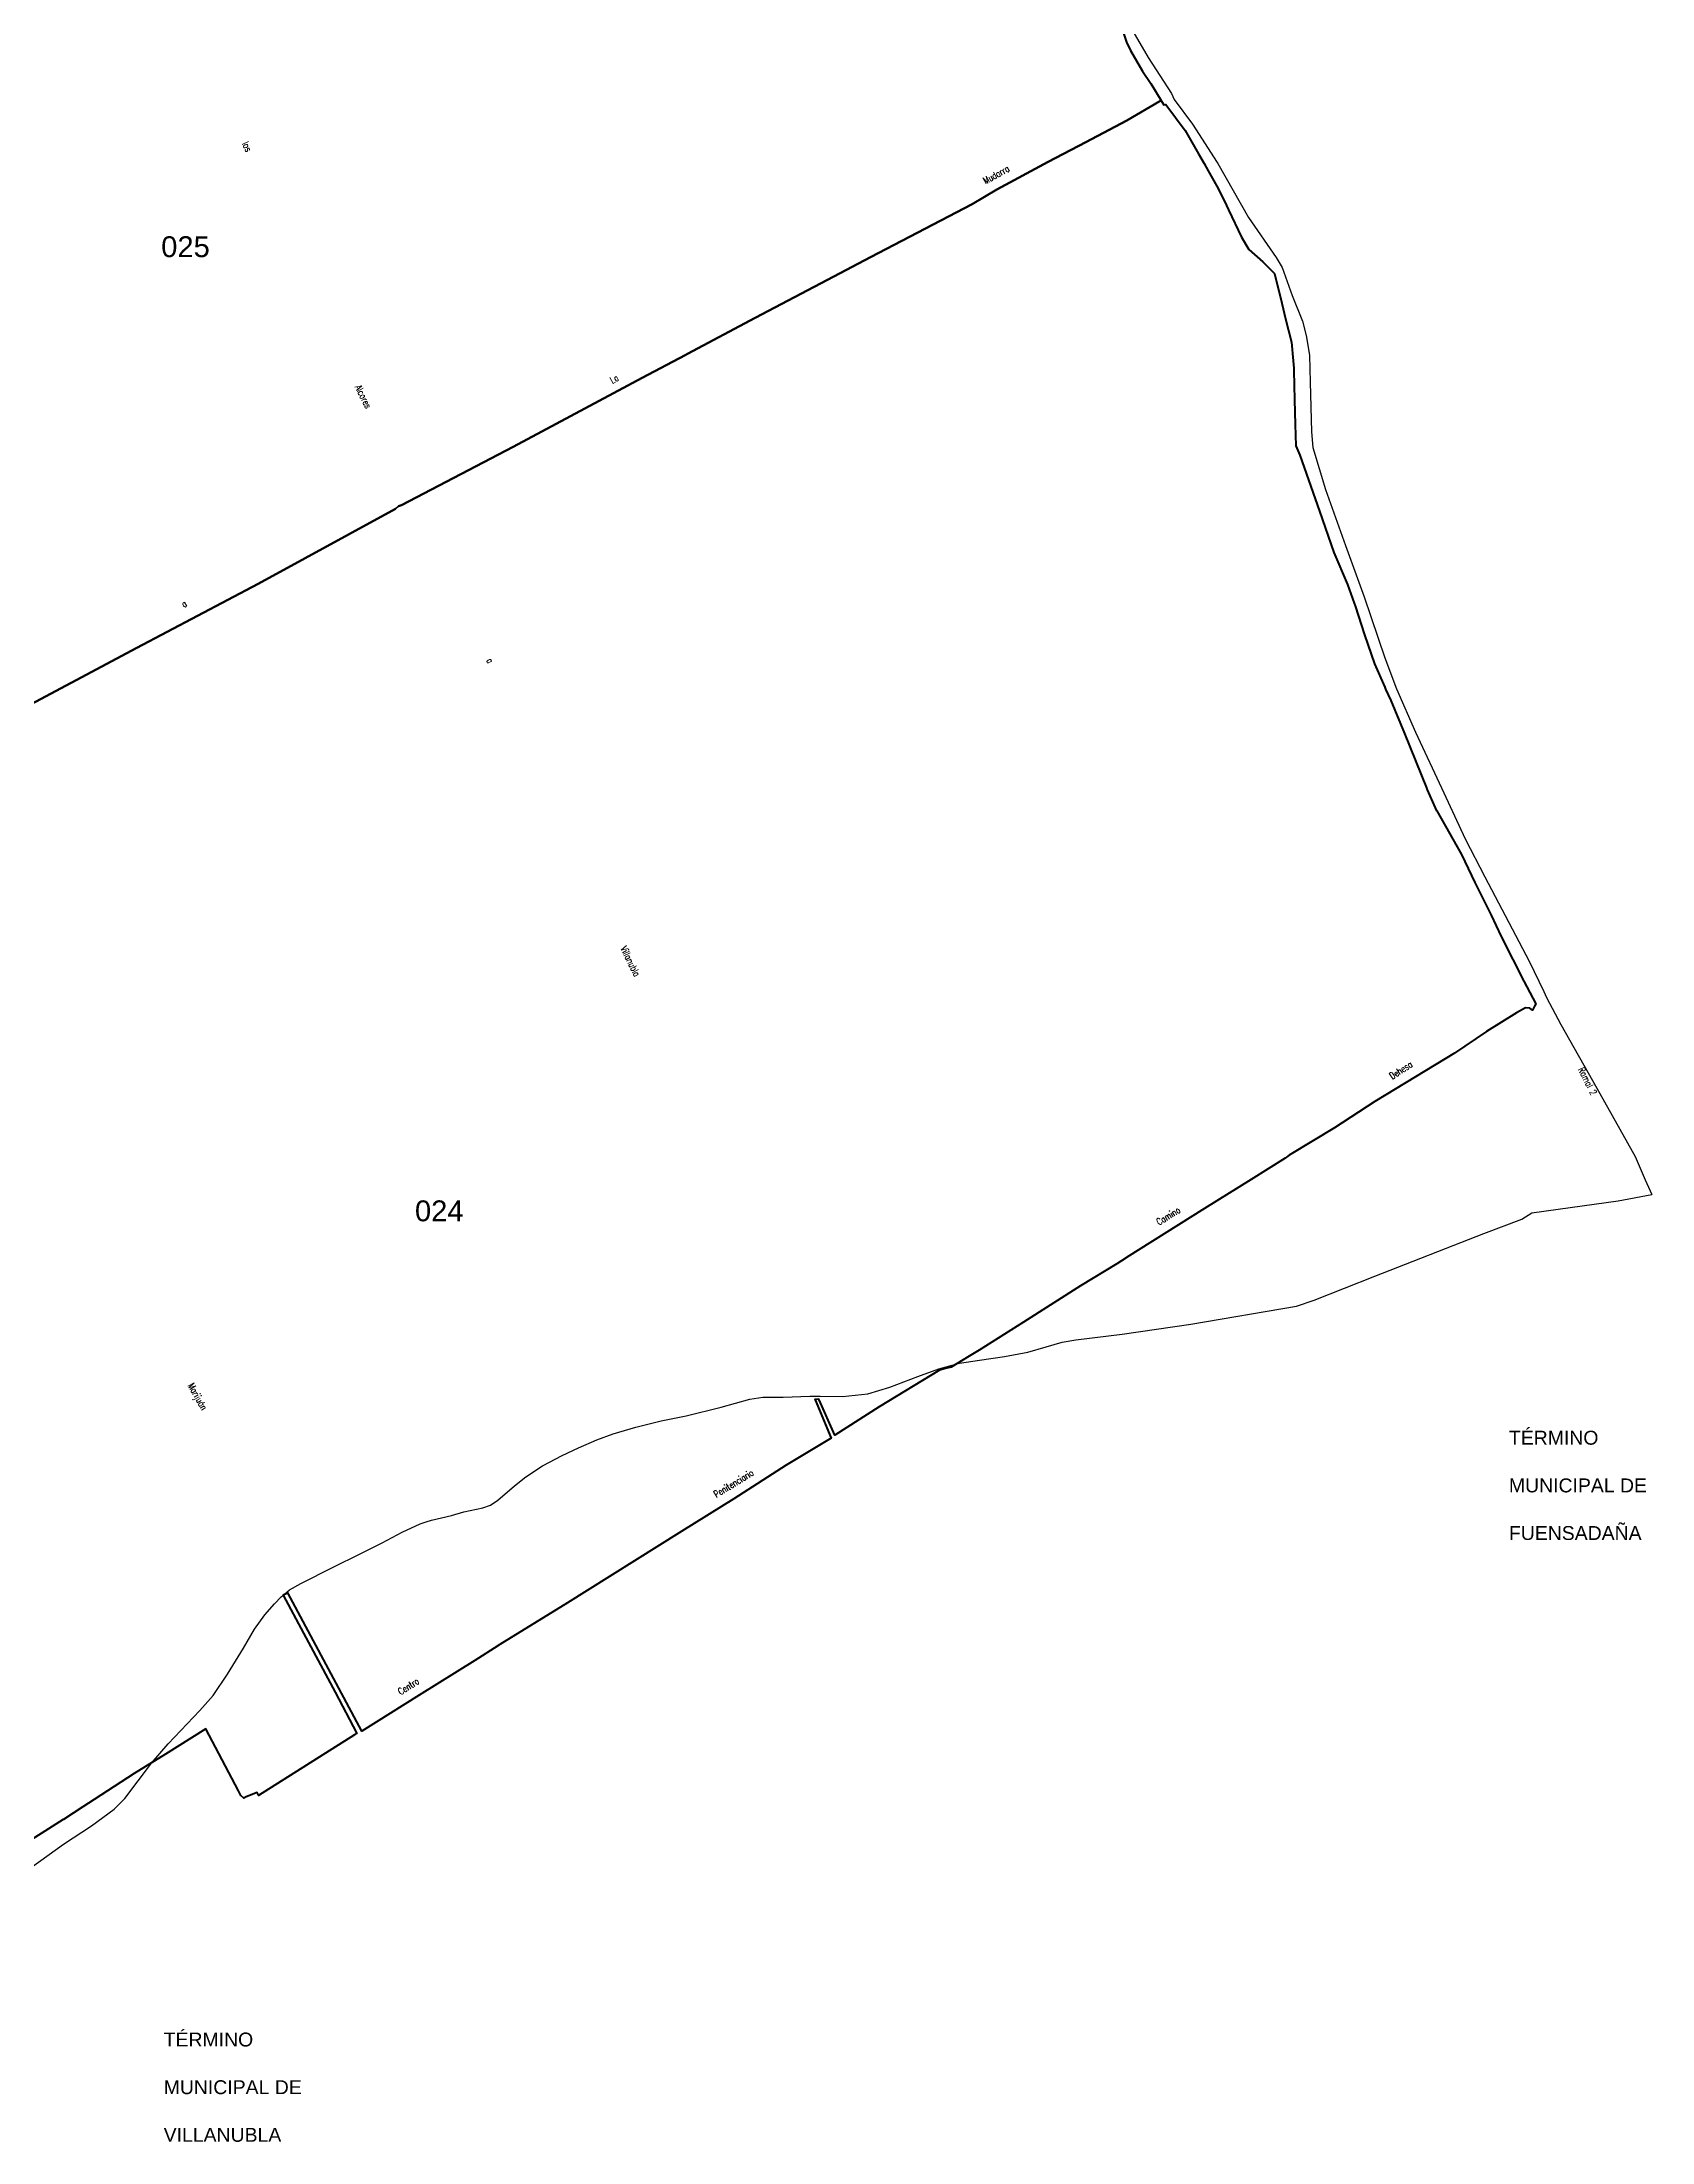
# Model space of a CAD drawing. Header units: metres. Extents: x 339638 to 364279, y 4598373 to 4630956.
# Drawn here: x 346903 to 349220, y 4620855 to 4623876 of the extents above; entities that cross this region are included whole.
import ezdxf
from ezdxf.enums import TextEntityAlignment as Align

# ---------------------------------------------------------------- set-up
doc = ezdxf.new("R2010")
doc.units = ezdxf.units.M
for name, color, linetype, lineweight in [('caminos', 1, 'Continuous', 0), ('poligonos_rusticos', 42, 'Continuous', 40), ('termino', 6, 'Continuous', 25), ('terminos_txt', 7, 'Continuous', 0)]:
    doc.layers.add(name, color=color, linetype=linetype, lineweight=lineweight)
doc.layers.add('poligonos_rustico_txt', color=7, linetype='Continuous')
doc.styles.add('Arial', font='arial.ttf')
doc.styles.add('caminos', font='simplex.shx', dxfattribs={"width": 0.75})
doc.styles.add('resto', font='arial.ttf')

msp = doc.modelspace()

# ---------------------------------------------------------------- linework, layer by layer
at = {"layer": 'poligonos_rusticos'}
for points in [[(348459.4, 4623889.3), (348463.8, 4623876.2), (348469.3, 4623864.4), (348486.8, 4623834.7), (348498.4, 4623817), (348513.5, 4623792.5), (348511.6, 4623791.4), (348464.3, 4623763.6), (348405.1, 4623732.3), (348351, 4623704.1), (348276.8, 4623664.3), (348241.3, 4623643), (348095.2, 4623566.7), (348042.6, 4623539.2), (347929.1, 4623479.8), (347831.7, 4623427.9), (347828.2, 4623426.1), (347766.7, 4623393.3), (347580.9, 4623294.3), (347420.1, 4623210.3), (347416, 4623208.5), (347411.3, 4623205), (347213.8, 4623097.2), (347039.2, 4623005), (346850.3, 4622904.1)], [(346850.3, 4622904.1), (347039.2, 4623005), (347213.8, 4623097.2), (347411.3, 4623205), (347416, 4623208.5), (347420.1, 4623210.3), (347580.9, 4623294.3), (347766.7, 4623393.3), (347828.2, 4623426.1), (347831.7, 4623427.9), (347929.1, 4623479.8), (348042.6, 4623539.2), (348095.2, 4623566.7), (348241.3, 4623643), (348276.8, 4623664.3), (348351, 4623704.1), (348405.1, 4623732.3), (348464.3, 4623763.6), (348511.6, 4623791.4), (348513.5, 4623792.5), (348514, 4623791.6), (348514, 4623791.6), (348517.3, 4623786), (348520.2, 4623786.4), (348520.3, 4623786.5), (348547.8, 4623749.2), (348567.3, 4623715.4), (348575.6, 4623701.7), (348581.3, 4623691.1), (348593.4, 4623668.9), (348604.5, 4623647.6), (348610.2, 4623635.2), (348629.1, 4623595.9), (348639.7, 4623578.2), (348659.9, 4623560.3), (348669.7, 4623550.1), (348676.6, 4623543.5), (348687.3, 4623500.7), (348692.3, 4623478.1), (348701.2, 4623444.5), (348703.3, 4623417.9), (348704.2, 4623407.1), (348704.4, 4623403.9), (348705.6, 4623361.8), (348706.4, 4623326.3), (348707.4, 4623295.7), (348713.1, 4623282.1), (348741.6, 4623201.5), (348762.2, 4623142.1), (348781.5, 4623096.2), (348791.5, 4623069), (348792.8, 4623065.1), (348806.2, 4623023.7), (348820.5, 4622981.9), (348835.3, 4622948.3), (348836.5, 4622945.6), (348843.9, 4622928.9), (348863.5, 4622881.5), (348895.2, 4622803.4), (348896.4, 4622800.4), (348909.8, 4622770.6), (348910.1, 4622770.2), (348945.6, 4622707.4), (348964.8, 4622667.2), (348988.5, 4622620.5), (349002.9, 4622589.7), (349019.6, 4622556.7), (349035.6, 4622525.2), (349052.8, 4622492.7), (349050.9, 4622489.3), (349047.9, 4622483.8), (349043.9, 4622486.4), (349037.9, 4622487), (349024.8, 4622479.7), (348981.8, 4622453), (348935.7, 4622421.9), (348879.5, 4622387.9), (348820.8, 4622352), (348763.1, 4622314.1), (348697.8, 4622274.8), (348691.8, 4622270.9), (348643.2, 4622239.8), (348575.8, 4622198.5), (348463.8, 4622127.7), (348463, 4622127.1), (348449.5, 4622118.9), (348397.2, 4622086.8), (348315.5, 4622034.6), (348251.4, 4621994.5), (348237.1, 4621985.7), (348211.4, 4621969.9), (348202.9, 4621968.1), (348194.5, 4621965.6), (348107.6, 4621913.1), (348043.6, 4621872), (348021.4, 4621922.9), (348020.9, 4621924), (348015.2, 4621923.3), (348015.4, 4621923), (348038.5, 4621868.1), (347973.6, 4621829), (347898.5, 4621780.6), (347823.5, 4621734.2), (347655, 4621628.8), (347559.2, 4621569.4), (347558.8, 4621569.2), (347525.7, 4621548.1), (347445.5, 4621498.3), (347363.2, 4621446.3), (347256.7, 4621645.3), (347255.2, 4621644.5), (347249.9, 4621641.8), (347279.1, 4621587.5), (347324.7, 4621502.3), (347355.7, 4621443), (347352.4, 4621440.9), (347214.5, 4621354), (347214.4, 4621354.1), (347212.3, 4621358), (347196.6, 4621352), (347193.1, 4621349.8), (347188.9, 4621354), (347185.7, 4621360.5), (347138.7, 4621449.9), (347080.4, 4621413.4), (347035.3, 4621385.3), (346978, 4621347.9), (346961.7, 4621337.4), (346933.7, 4621319.4), (346933.2, 4621319.1), (346866, 4621276.5)]]:
    msp.add_lwpolyline(points, dxfattribs=at)
at = {"layer": 'termino'}
for points in [[(348454.2, 4623924.1), (348494.9, 4623854.4), (348528.4, 4623802.2), (348532.4, 4623793.6), (348558.6, 4623758.1), (348594.2, 4623703), (348594.9, 4623701.7), (348639.3, 4623624), (348678.8, 4623566.4), (348687.8, 4623552), (348701.9, 4623511.7), (348716.9, 4623474.9), (348722.1, 4623454.4), (348724, 4623443.2), (348726.8, 4623425.6), (348727.7, 4623387.2), (348729.9, 4623315.5), (348731.6, 4623293.1), (348749.9, 4623232.6), (348778.7, 4623152.3), (348805.7, 4623078.1), (348835.3, 4622990.4), (348852, 4622945.9), (348879.6, 4622883.5), (348920.2, 4622796.5), (348950.8, 4622730.2), (348979.5, 4622675.2), (349043, 4622553.9), (349064, 4622510.4), (349068, 4622501.8), (349088.7, 4622463.1), (349140.6, 4622371.2), (349195.9, 4622273), (349210.1, 4622239.4), (349219.9, 4622218.6)], [(349046.8, 4622192), (349084.7, 4622197.5), (349171.3, 4622209.3), (349219.9, 4622218.6)], [(346889, 4621251.6), (346933.6, 4621283.6), (346974.1, 4621310.2), (347006.8, 4621334.2), (347022, 4621349.5), (347041.2, 4621374.8), (347054.6, 4621392.7), (347060.2, 4621400.1), (347084.4, 4621427.9), (347129.9, 4621475.9), (347149, 4621497.7), (347169.5, 4621528.4), (347192.8, 4621565.8), (347208.4, 4621593.3), (347223.3, 4621613.8), (347237.2, 4621629.5), (347247.1, 4621639.7), (347251.6, 4621643.6), (347258.8, 4621649.7), (347275.3, 4621658.6), (347322, 4621682.3), (347360.9, 4621701.5), (347392.1, 4621717.5), (347421, 4621732.5), (347446.8, 4621744.7), (347455.6, 4621747.3), (347463.5, 4621749.8), (347492.1, 4621756.5), (347509.9, 4621761.7), (347537, 4621767.4), (347548.3, 4621771.3), (347558.9, 4621778.6), (347583, 4621799.1), (347599.3, 4621812.2), (347623.2, 4621827.9), (347651.2, 4621842.9), (347674.7, 4621854.1), (347701.2, 4621865.7), (347724.8, 4621874.3), (347757.6, 4621883.6), (347793.9, 4621892.8), (347829.8, 4621899.9), (347880.2, 4621912.7), (347921.4, 4621924.2), (347940.4, 4621926.8), (347969.7, 4621926.8), (348007.7, 4621928.4), (348012.7, 4621928.4), (348022.5, 4621928.4), (348054.7, 4621928), (348091.4, 4621931.6), (348122.8, 4621941.2), (348163.4, 4621956.5), (348193.4, 4621967.4), (348223.4, 4621976), (348251.9, 4621980.2), (348287.8, 4621985.3), (348321.7, 4621991.7), (348348, 4621999.4), (348370.8, 4622005.8), (348390.6, 4622009.3), (348457.2, 4622017.3), (348556.2, 4622031.7), (348708.5, 4622057.9), (348733.8, 4622066.6), (348820.8, 4622101.1), (348977.7, 4622162.3), (349032.5, 4622183.1), (349046.8, 4622192)]]:
    msp.add_lwpolyline(points, dxfattribs=at)

# ---------------------------------------------------------------- texts
at = {"layer": 'caminos', "style": 'caminos', "width": 0.75}
for s, rotation, p in [('los', -65.4061, (347187.8, 4623729.1)), ('Mudarra', 28.7478, (348262.1, 4623669)), ('Alcores', -63.6229, (347350.3, 4623378.8)), ('La', 29.2431, (347725.2, 4623382)), ('a', 28.4916, (347108.3, 4623059.7)), ('a', -61.2817, (347539.2, 4622985.4)), ('Villanubla', -63.6001, (347732.2, 4622571.3)), ('Dehesa', 32.7256, (348847.7, 4622380.9)), ('Ramal 2', -63.5541, (349110.5, 4622397.2)), ('Camino', 31.9885, (348512.2, 4622171)), ('Marijuán', -60.7882, (347109.6, 4621942.2)), ('Penitenciario', 31.4483, (347874.8, 4621779.2)), ('Centro', 32.6267, (347420.7, 4621495.4))]:
    msp.add_text(s, height=10, rotation=rotation, dxfattribs=at).set_placement(p, align=Align.BOTTOM_LEFT)
at = {"layer": 'poligonos_rustico_txt', "style": 'Arial'}
for s, p in [('025', (347109.3, 4623558)), ('024', (347474.5, 4622170.9))]:
    msp.add_text(s, height=30, dxfattribs=at).set_placement(p, align=Align.BOTTOM_CENTER)
at = {"layer": 'terminos_txt', "style": 'resto'}
for s, p in [('TÉRMINO', (349014, 4621858.5)), ('MUNICIPAL DE', (349014, 4621789.9)), ('FUENSADAÑA', (349014, 4621721.4)), ('TÉRMINO', (347077.9, 4620992.7)), ('MUNICIPAL DE', (347077.9, 4620924.1)), ('VILLANUBLA', (347077.9, 4620855.6))]:
    msp.add_text(s, height=20, dxfattribs=at).set_placement(p)

doc.saveas('drawing.dxf')
